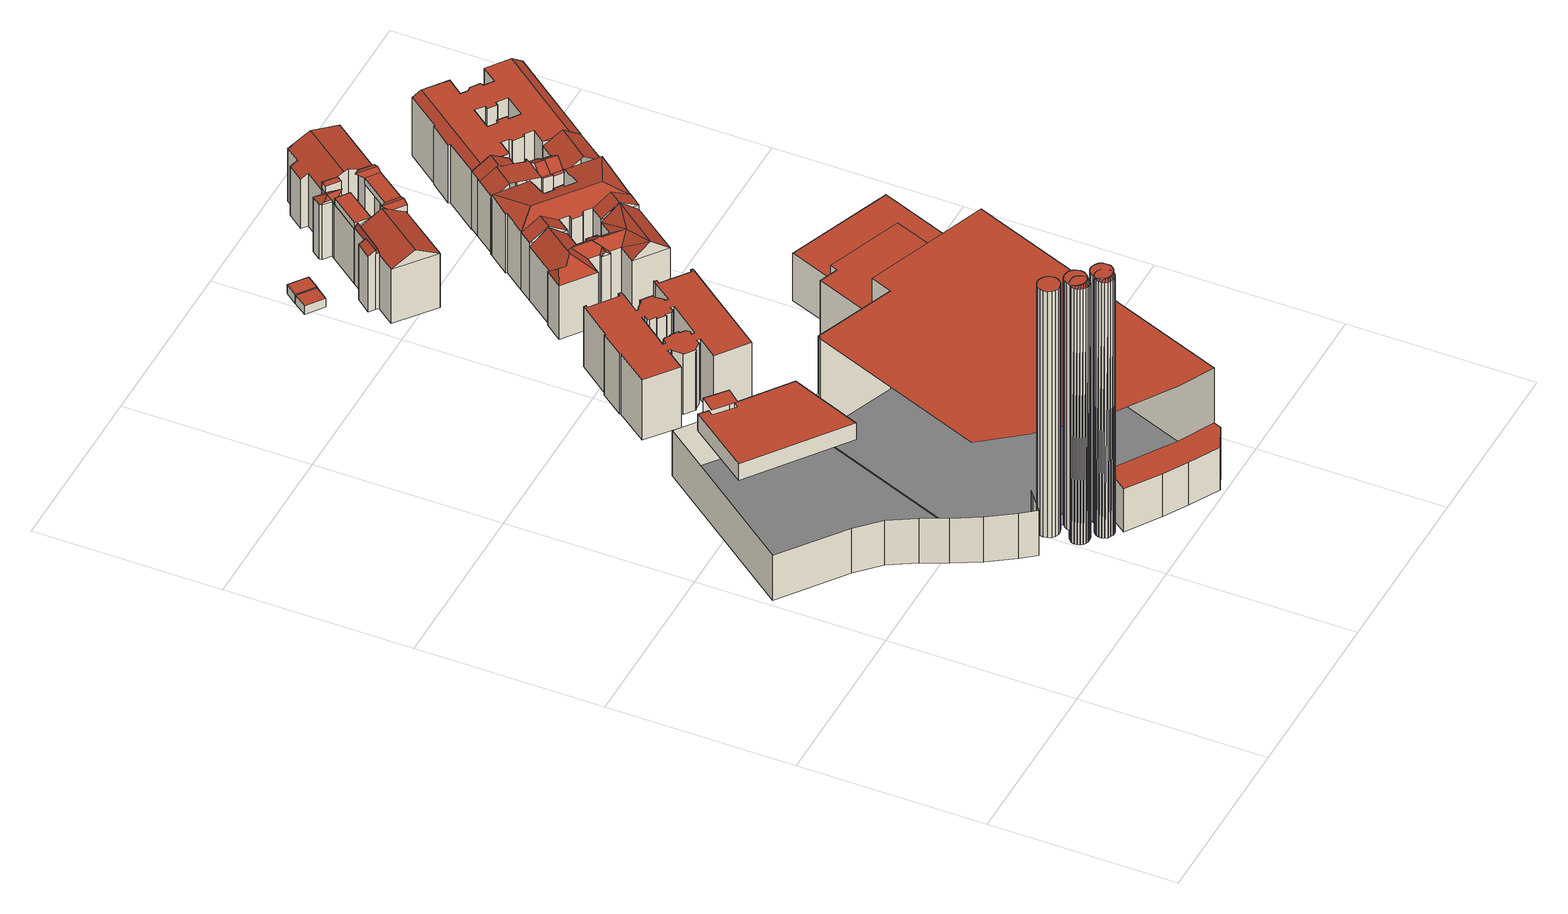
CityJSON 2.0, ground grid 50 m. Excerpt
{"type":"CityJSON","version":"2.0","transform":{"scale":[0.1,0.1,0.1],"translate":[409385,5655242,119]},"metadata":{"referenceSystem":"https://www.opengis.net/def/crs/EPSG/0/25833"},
"CityObjects":{
"building1":{"type":"Building","attributes":{"Stand_DGM":"2016","Stand_Basis-DLM":"2021","Gemeindeschluessel":"14612000","ObjektHoehe":80,"Stand_Laserscan":"2016","BodenHoehe":121.32,"Stand_3D-Stadtmodell":"2023","Geometrietyp2DReferenz":1000,"AbsoluteHoehe":201.32,"measuredHeight":80,"function":"51002_1290","roofType":"9999"},"geometry":[{"type":"MultiSurface","lod":"2","boundaries":[[[0,1,2]],[[0,2,3]],[[0,3,4]],[[0,4,5]],[[0,5,6]],[[0,6,7]],[[0,7,8]],[[0,8,9]],[[0,9,10]],[[0,10,11]],[[0,11,12]],[[0,12,13]],[[0,13,14]],[[0,14,15]],[[0,15,16]],[[0,16,17]],[[0,17,18]],[[0,18,19]],[[2,1,20]],[[2,20,21]],[[1,0,22]],[[1,22,20]],[[0,19,23]],[[0,23,22]],[[19,18,24]],[[19,24,23]],[[18,17,25]],[[18,25,24]],[[17,16,26]],[[17,26,25]],[[16,15,27]],[[16,27,26]],[[15,14,28]],[[15,28,27]],[[14,13,29]],[[14,29,28]],[[13,12,30]],[[13,30,29]],[[12,11,31]],[[12,31,30]],[[11,10,32]],[[11,32,31]],[[10,9,33]],[[10,33,32]],[[9,8,34]],[[9,34,33]],[[8,7,35]],[[8,35,34]],[[7,6,36]],[[7,36,35]],[[6,5,37]],[[6,37,36]],[[5,4,38]],[[5,38,37]],[[4,3,39]],[[4,39,38]],[[3,2,21]],[[3,21,39]],[[39,21,20]],[[39,20,22]],[[39,22,23]],[[39,23,24]],[[39,24,25]],[[39,25,26]],[[39,26,27]],[[39,27,28]],[[39,28,29]],[[39,29,30]],[[39,30,31]],[[39,31,32]],[[39,32,33]],[[39,33,34]],[[39,34,35]],[[39,35,36]],[[39,36,37]],[[39,37,38]]],"semantics":{"surfaces":[{"type":"RoofSurface"},{"type":"WallSurface"},{"type":"GroundSurface"}],"values":[0,0,0,0,0,0,0,0,0,0,0,0,0,0,0,0,0,0,1,1,1,1,1,1,1,1,1,1,1,1,1,1,1,1,1,1,1,1,1,1,1,1,1,1,1,1,1,1,1,1,1,1,1,1,1,1,1,1,2,2,2,2,2,2,2,2,2,2,2,2,2,2,2,2,2,2]}}]},
"building2":{"type":"Building","attributes":{"Stand_DGM":"2016","Stand_Basis-DLM":"2021","Gemeindeschluessel":"14612000","ObjektHoehe":80,"Stand_Laserscan":"2016","BodenHoehe":121.34,"Stand_3D-Stadtmodell":"2023","Geometrietyp2DReferenz":1000,"AbsoluteHoehe":201.34,"measuredHeight":80,"function":"51002_1290","roofType":"9999"},"geometry":[{"type":"MultiSurface","lod":"2","boundaries":[[[40,41,42]],[[40,42,43]],[[40,43,44]],[[40,44,45]],[[40,45,46]],[[40,46,47]],[[40,47,48]],[[40,48,49]],[[40,49,50]],[[40,50,51]],[[40,51,52]],[[40,52,53]],[[40,53,54]],[[40,54,55]],[[40,55,56]],[[40,57,58]],[[40,56,59]],[[40,59,57]],[[42,41,60]],[[42,60,61]],[[41,40,62]],[[41,62,60]],[[40,58,63]],[[40,63,62]],[[58,57,64]],[[58,64,63]],[[57,59,65]],[[57,65,64]],[[59,56,66]],[[59,66,65]],[[56,55,67]],[[56,67,66]],[[55,54,68]],[[55,68,67]],[[54,53,69]],[[54,69,68]],[[53,52,70]],[[53,70,69]],[[52,51,71]],[[52,71,70]],[[51,50,72]],[[51,72,71]],[[50,49,73]],[[50,73,72]],[[49,48,74]],[[49,74,73]],[[48,47,75]],[[48,75,74]],[[47,46,76]],[[47,76,75]],[[46,45,77]],[[46,77,76]],[[45,44,78]],[[45,78,77]],[[44,43,79]],[[44,79,78]],[[43,42,61]],[[43,61,79]],[[79,61,60]],[[79,60,62]],[[79,62,63]],[[79,63,64]],[[79,64,65]],[[79,65,66]],[[79,66,67]],[[79,67,68]],[[79,68,69]],[[79,69,70]],[[79,70,71]],[[79,71,72]],[[79,72,73]],[[79,73,74]],[[79,74,75]],[[79,75,76]],[[79,76,77]],[[79,77,78]]],"semantics":{"surfaces":[{"type":"RoofSurface"},{"type":"WallSurface"},{"type":"GroundSurface"}],"values":[0,0,0,0,0,0,0,0,0,0,0,0,0,0,0,0,0,0,1,1,1,1,1,1,1,1,1,1,1,1,1,1,1,1,1,1,1,1,1,1,1,1,1,1,1,1,1,1,1,1,1,1,1,1,1,1,1,1,2,2,2,2,2,2,2,2,2,2,2,2,2,2,2,2,2,2]}}]},
"building3":{"type":"Building","attributes":{"Gemeindeschluessel":14612000,"QualitaetDacherkennung":100,"Geometrietyp2DReferenz":"3000","function":"31001_2000","roofType":"9999"},"children":["building3-1","building3-2","building3-3","building3-4","building3-5","building3-6","building3-7","building3-8","building3-9","building3-10","building3-11"]},
"building3-1":{"type":"BuildingPart","attributes":{"Dachtyp_tdc":"tdcPolyFlatRoof","Dachneigung":0,"QualitaetDacherkennung":100,"Geometrietyp2DReferenz":"3000","measuredHeight":19.01,"roofType":"1000"},"parents":["building3"],"geometry":[{"type":"MultiSurface","lod":"2","boundaries":[[[80,81,82,83]],[[81,84,85,82]],[[84,86,87,88,89,85]],[[86,84,81,80,90,91]],[[92,93,83,82,85,89]]],"semantics":{"surfaces":[{"type":"WallSurface"},{"type":"RoofSurface"},{"type":"GroundSurface"}],"values":[0,0,0,1,2]}}]},
"building3-2":{"type":"BuildingPart","attributes":{"Dachtyp_tdc":"tdcPolyFlatRoof","Dachneigung":0,"QualitaetDacherkennung":100,"Geometrietyp2DReferenz":"3000","measuredHeight":13.39,"roofType":"1000"},"parents":["building3"],"geometry":[{"type":"MultiSurface","lod":"2","boundaries":[[[94,95,96,97]],[[95,98,99,96]],[[98,100,101,99]],[[100,102,103,101]],[[102,104,105,103]],[[104,106,107,108,109,105]],[[110,111,112,113]],[[111,94,97,112]],[[111,110,114,115,106,104,102,100,98,95,94]],[[97,96,99,101,103,105,109,116,117,113,112]]],"semantics":{"surfaces":[{"type":"WallSurface"},{"type":"RoofSurface"},{"type":"GroundSurface"}],"values":[0,0,0,0,0,0,0,0,1,2]}}]},
"building3-3":{"type":"BuildingPart","attributes":{"Dachtyp_tdc":"tdcPolyFlatRoof","Dachneigung":0,"QualitaetDacherkennung":100,"Geometrietyp2DReferenz":"3000","measuredHeight":76.98,"roofType":"1000"},"parents":["building3"],"geometry":[{"type":"Solid","lod":"2","boundaries":[[[[118,119,120,121,122,123,124,125,126,127,128,129,130,131,132,133,134,135]],[[136,137,119,118]],[[137,138,120,119]],[[138,139,121,120]],[[139,140,122,121]],[[140,141,123,122]],[[141,142,124,123]],[[142,143,125,124]],[[143,144,126,125]],[[144,145,127,126]],[[145,146,128,127]],[[146,147,129,128]],[[147,148,130,129]],[[148,149,131,130]],[[149,150,132,131]],[[150,151,133,132]],[[151,152,134,133]],[[152,153,135,134]],[[153,136,118,135]],[[153,152,151,150,149,148,147,146,145,144,143,142,141,140,139,138,137,136]]]],"semantics":{"surfaces":[{"type":"GroundSurface"},{"type":"WallSurface"},{"type":"RoofSurface"}],"values":[[0,1,1,1,1,1,1,1,1,1,1,1,1,1,1,1,1,1,1,2]]}}]},
"building3-4":{"type":"BuildingPart","attributes":{"Dachtyp_tdc":"tdcPolyFlatRoof","Dachneigung":0,"QualitaetDacherkennung":100,"Geometrietyp2DReferenz":"3000","measuredHeight":3.12,"roofType":"1000"},"parents":["building3"],"geometry":[{"type":"MultiSurface","lod":"2","boundaries":[[[107,154,155,108]],[[154,107,156,157]],[[158,159,108,155]]],"semantics":{"surfaces":[{"type":"WallSurface"},{"type":"RoofSurface"},{"type":"GroundSurface"}],"values":[0,1,2]}}]},
"building3-5":{"type":"BuildingPart","attributes":{"Dachtyp_tdc":"tdcPolyFlatRoof","Dachneigung":0,"QualitaetDacherkennung":100,"Geometrietyp2DReferenz":"3000","measuredHeight":30.75,"roofType":"1000"},"parents":["building3"],"geometry":[{"type":"MultiSurface","lod":"2","boundaries":[[[160,161,110,113,162,163,164,165]],[[166,167,168,169,170]],[[167,171,172,168]],[[171,173,174,172]],[[173,175,80,83,174]],[[175,173,171,167,166,176,177,178,179,161,160]],[[163,162,180,181,182,183,169,168,172,174,83,93]]],"semantics":{"surfaces":[{"type":"WallSurface"},{"type":"RoofSurface"},{"type":"GroundSurface"}],"values":[0,0,0,0,0,1,2]}}]},
"building3-6":{"type":"BuildingPart","attributes":{"Dachtyp_tdc":"tdcPolyFlatRoof","Dachneigung":0,"QualitaetDacherkennung":100,"Geometrietyp2DReferenz":"3000","measuredHeight":13.97,"roofType":"1000"},"parents":["building3"],"geometry":[{"type":"MultiSurface","lod":"2","boundaries":[[[184,185,186,187,155,154]],[[185,188,189,186]],[[188,190,191,189]],[[190,192,193,191]],[[192,194,195,193]],[[194,196,197,195]],[[196,198,199,197]],[[198,200,201,199]],[[200,202,203,201]],[[202,204,205,203]],[[204,206,207,205]],[[206,208,209,207]],[[208,210,211,212,213,209]],[[212,214,215,213]],[[214,216,217,218,215]],[[217,219,220,221,218]],[[220,170,169,222,221]],[[223,224,187,186,189,191,193,195,197,199,201,203,205,207,209,213,215,218,221,222]]],"semantics":{"surfaces":[{"type":"WallSurface"},{"type":"GroundSurface"}],"values":[0,0,0,0,0,0,0,0,0,0,0,0,0,0,0,0,0,1]}}]},
"building3-7":{"type":"BuildingPart","attributes":{"Dachtyp_tdc":"tdcPolyFlatRoof","Dachneigung":0,"QualitaetDacherkennung":100,"Geometrietyp2DReferenz":"3000","measuredHeight":14.85,"roofType":"1000"},"parents":["building3"],"geometry":[{"type":"MultiSurface","lod":"2","boundaries":[[[87,225,226,88]],[[225,227,228,226]],[[227,229,230,228]],[[229,231,232,230]],[[231,233,234,232]],[[233,235,236,234]],[[235,165,164,236]],[[237,238,165,235,233,231,229,227,225,87]],[[88,226,228,230,232,234,236,164,239,240]]],"semantics":{"surfaces":[{"type":"WallSurface"},{"type":"RoofSurface"},{"type":"GroundSurface"}],"values":[0,0,0,0,0,0,0,1,2]}}]},
"building3-8":{"type":"BuildingPart","attributes":{"Dachtyp_tdc":"tdcPolyFlatRoof","Dachneigung":0,"QualitaetDacherkennung":100,"Geometrietyp2DReferenz":"3000","measuredHeight":6.72,"roofType":"1000"},"parents":["building3"],"geometry":[{"type":"MultiSurface","lod":"2","boundaries":[[[241,242,243,211,244]],[[242,241,245,246]]],"semantics":{"surfaces":[{"type":"WallSurface"},{"type":"RoofSurface"}],"values":[0,1]}}]},
"building3-9":{"type":"BuildingPart","attributes":{"Dachtyp_tdc":"tdcPolyFlatRoof","Dachneigung":0,"QualitaetDacherkennung":100,"Geometrietyp2DReferenz":"3000","measuredHeight":5.12,"roofType":"1000"},"parents":["building3"],"geometry":[{"type":"MultiSurface","lod":"2","boundaries":[[[247,248,249,250]],[[248,251,252,249]],[[251,253,254,252]],[[255,256,257,216,258]],[[256,247,250,219,257]],[[256,255,259,260,253,251,248,247]]],"semantics":{"surfaces":[{"type":"WallSurface"},{"type":"RoofSurface"}],"values":[0,0,0,0,0,1]}}]},
"building3-10":{"type":"BuildingPart","attributes":{"Dachtyp_tdc":"tdcPolyFlatRoof","Dachneigung":0,"QualitaetDacherkennung":100,"Geometrietyp2DReferenz":"3000","measuredHeight":76.98,"roofType":"1000"},"parents":["building3"],"geometry":[{"type":"Solid","lod":"2","boundaries":[[[[261,262,263,264]],[[262,265,266,263]],[[265,267,268,266]],[[267,269,270,268]],[[269,271,272,270]],[[271,273,274,272]],[[273,275,276,274]],[[275,277,278,276]],[[277,279,280,278]],[[279,281,282,280]],[[281,283,284,282]],[[283,285,286,284]],[[285,287,288,286]],[[287,289,290,288]],[[289,291,292,290]],[[291,293,294,292]],[[293,295,296,294]],[[295,261,264,296]],[[295,293,291,289,287,285,283,281,279,277,275,273,271,269,267,265,262,261]],[[264,263,266,268,270,272,274,276,278,280,282,284,286,288,290,292,294,296]]]],"semantics":{"surfaces":[{"type":"WallSurface"},{"type":"RoofSurface"},{"type":"GroundSurface"}],"values":[[0,0,0,0,0,0,0,0,0,0,0,0,0,0,0,0,0,0,1,2]]}}]},
"building3-11":{"type":"BuildingPart","attributes":{"Dachtyp_tdc":"tdcPolyFlatRoof","Dachneigung":0,"QualitaetDacherkennung":100,"Geometrietyp2DReferenz":"3000","measuredHeight":76.98,"roofType":"1000"},"parents":["building3"],"geometry":[{"type":"Solid","lod":"2","boundaries":[[[[297,298,299,300]],[[298,301,302,299]],[[301,303,304,302]],[[303,305,306,304]],[[305,307,308,306]],[[307,309,310,308]],[[309,311,312,310]],[[311,313,314,312]],[[313,315,316,314]],[[315,317,318,316]],[[317,319,320,318]],[[319,321,322,320]],[[321,323,324,322]],[[323,325,326,324]],[[325,327,328,326]],[[327,329,330,328]],[[329,331,332,330]],[[331,297,300,332]],[[331,329,327,325,323,321,319,317,315,313,311,309,307,305,303,301,298,297]],[[300,299,302,304,306,308,310,312,314,316,318,320,322,324,326,328,330,332]]]],"semantics":{"surfaces":[{"type":"WallSurface"},{"type":"RoofSurface"},{"type":"GroundSurface"}],"values":[[0,0,0,0,0,0,0,0,0,0,0,0,0,0,0,0,0,0,1,2]]}}]},
"building4":{"type":"Building","attributes":{"Dachtyp_tdc":"tdcPolyFlatRoof","Gemeindeschluessel":14612000,"Dachneigung":0,"QualitaetDacherkennung":7,"Geometrietyp2DReferenz":"3000","measuredHeight":18.81,"function":"31001_9998","roofType":"1000"},"geometry":[{"type":"Solid","lod":"2","boundaries":[[[[333,334,335,336]],[[334,337,338,335]],[[337,339,340,338]],[[339,341,342,340]],[[341,343,344,342]],[[343,345,346,344]],[[345,347,348,346]],[[347,349,350,348]],[[349,351,352,350]],[[351,353,354,352]],[[353,355,356,354]],[[355,357,358,356]],[[357,359,360,358]],[[359,361,362,360]],[[361,363,364,362]],[[363,365,366,364]],[[365,367,368,366]],[[367,369,370,368]],[[369,371,372,370]],[[371,373,374,372]],[[373,375,376,374]],[[375,377,378,376]],[[377,379,380,378]],[[379,381,382,380]],[[381,383,384,382]],[[383,385,386,384]],[[385,387,388,386]],[[389,390,391,392]],[[390,393,394,391]],[[393,395,396,394]],[[395,397,398,396]],[[397,399,400,398]],[[399,401,402,400]],[[401,403,404,402]],[[403,405,406,404]],[[405,407,408,406]],[[407,409,410,408]],[[409,411,412,410]],[[411,413,414,412]],[[413,415,416,414]],[[415,417,418,416]],[[417,419,420,418]],[[419,421,422,420]],[[421,423,424,422]],[[423,425,426,424]],[[425,427,428,426]],[[427,429,430,428]],[[429,431,432,430]],[[431,433,434,432]],[[433,435,436,434]],[[435,389,392,436]],[[387,437,438,388]],[[437,439,440,438]],[[439,441,442,440]],[[441,443,444,442]],[[443,445,446,444]],[[445,447,448,446]],[[447,449,450,448]],[[449,451,452,450]],[[451,453,454,452]],[[453,455,456,454]],[[455,457,458,456]],[[457,459,460,458]],[[459,461,462,460]],[[461,463,464,462]],[[463,465,466,464]],[[465,467,468,466]],[[467,469,470,468]],[[467,465,463,461,459,457,455,453,451,449,447,445,443,441,439,437,387,385,383,381,379,377,375,373,371,369,367,365,363,361,359,357,355,353,351,349,347,345,343,341,339,337,334,333,469],[389,435,433,431,429,427,425,423,421,419,417,415,413,411,409,407,405,403,401,399,397,395,393,390]],[[470,336,335,338,340,342,344,346,348,350,352,354,356,358,360,362,364,366,368,370,372,374,376,378,380,382,384,386,388,438,440,442,444,446,448,450,452,454,456,458,460,462,464,466,468],[392,391,394,396,398,400,402,404,406,408,410,412,414,416,418,420,422,424,426,428,430,432,434,436]],[[469,333,336,470]]]],"semantics":{"surfaces":[{"type":"WallSurface"},{"type":"RoofSurface"},{"type":"GroundSurface"}],"values":[[0,0,0,0,0,0,0,0,0,0,0,0,0,0,0,0,0,0,0,0,0,0,0,0,0,0,0,0,0,0,0,0,0,0,0,0,0,0,0,0,0,0,0,0,0,0,0,0,0,0,0,0,0,0,0,0,0,0,0,0,0,0,0,0,0,0,0,0,1,2,0]]}}]},
"building5":{"type":"Building","attributes":{"Dachtyp_tdc":"tdcPolyFlatRoof","Gemeindeschluessel":14612000,"Dachneigung":0,"QualitaetDacherkennung":78,"Geometrietyp2DReferenz":"3000","measuredHeight":2.63,"function":"31001_9998","roofType":"1000"},"geometry":[{"type":"Solid","lod":"2","boundaries":[[[[471,472,473,474]],[[472,475,476,473]],[[475,477,478,476]],[[477,471,474,478]],[[477,475,472,471]],[[474,473,476,478]]]],"semantics":{"surfaces":[{"type":"WallSurface"},{"type":"RoofSurface"},{"type":"GroundSurface"}],"values":[[0,0,0,0,1,2]]}}]},
"building6":{"type":"Building","attributes":{"Dachtyp_tdc":"tdcPolyFlatRoof","Gemeindeschluessel":14612000,"Dachneigung":0,"QualitaetDacherkennung":73,"Geometrietyp2DReferenz":"3000","measuredHeight":2.77,"function":"31001_9998","roofType":"1000"},"geometry":[{"type":"Solid","lod":"2","boundaries":[[[[479,480,474,481]],[[480,482,478,474]],[[482,483,484,478]],[[483,479,481,484]],[[483,482,480,479]],[[481,474,478,484]]]],"semantics":{"surfaces":[{"type":"WallSurface"},{"type":"RoofSurface"},{"type":"GroundSurface"}],"values":[[0,0,0,0,1,2]]}}]},
"building7":{"type":"Building","attributes":{"Gemeindeschluessel":14612000,"Geometrietyp2DReferenz":"3000","function":"31001_9998","roofType":"9999"},"children":["building7-1","building7-2","building7-3"]},
"building7-1":{"type":"BuildingPart","attributes":{"Dachtyp_tdc":"tdcFreeFormRoof","Dachneigung":71.31,"QualitaetDacherkennung":31,"Geometrietyp2DReferenz":"3000","measuredHeight":19.04,"roofType":"5000"},"parents":["building7"],"geometry":[{"type":"MultiSurface","lod":"2","boundaries":[[[485,486,487,488,489]],[[490,491,492,493]],[[491,494,495,496,492]],[[497,486,485]],[[498,497,485,494]],[[498,494,491]],[[497,498,491,490,486]],[[496,488,487,493,492]]],"semantics":{"surfaces":[{"type":"WallSurface"},{"type":"RoofSurface"},{"type":"GroundSurface"}],"values":[0,0,0,1,1,1,1,2]}}]},
"building7-2":{"type":"BuildingPart","attributes":{"Dachtyp_tdc":"tdcFreeFormRoof","Dachneigung":28.86,"QualitaetDacherkennung":38,"Geometrietyp2DReferenz":"3000","measuredHeight":20.48,"roofType":"5000"},"parents":["building7"],"geometry":[{"type":"MultiSurface","lod":"2","boundaries":[[[499,500,501,502]],[[500,503,504,501]],[[503,489,488,504]],[[495,499,502,496]],[[500,499,505,506]],[[505,495,489,503,506]],[[495,505,499]],[[500,506,503]],[[502,501,504,488,496]]],"semantics":{"surfaces":[{"type":"WallSurface"},{"type":"RoofSurface"},{"type":"GroundSurface"}],"values":[0,0,0,0,1,1,0,0,2]}}]},
"building7-3":{"type":"BuildingPart","attributes":{"Dachtyp_tdc":"tdcPolyFlatRoof","Dachneigung":30.5,"QualitaetDacherkennung":42,"Geometrietyp2DReferenz":"3000","measuredHeight":18.42,"roofType":"2100"},"parents":["building7"],"geometry":[{"type":"MultiSurface","lod":"2","boundaries":[[[507,508,490,493,509]],[[510,511,512,487,486]],[[511,507,509,512]],[[511,510,508,507]],[[509,493,487,512]]],"semantics":{"surfaces":[{"type":"WallSurface"},{"type":"RoofSurface"},{"type":"GroundSurface"}],"values":[0,0,0,1,2]}}]},
"building8":{"type":"Building","attributes":{"Dachtyp_tdc":"tdcFreeFormRoof","Gemeindeschluessel":14612000,"Dachneigung":38.56,"QualitaetDacherkennung":14,"Geometrietyp2DReferenz":"3000","measuredHeight":20.88,"function":"31001_9998","roofType":"5000"},"geometry":[{"type":"Solid","lod":"2","boundaries":[[[[513,514,515,516]],[[514,517,518,515]],[[517,519,520,518]],[[519,521,522,520]],[[521,523,524,522]],[[523,525,526,524]],[[525,527,528,526]],[[527,529,530,528]],[[529,531,532,530]],[[531,533,534,532]],[[533,535,536,534]],[[535,537,538,536]],[[537,539,540,538]],[[539,541,542,540]],[[541,543,544,542]],[[543,545,546,544]],[[545,547,548,546]],[[547,549,550,548]],[[549,551,552,550]],[[551,553,554,552]],[[553,555,556,554]],[[555,557,558,556]],[[557,559,560,558]],[[561,555,553]],[[559,513,516,560]],[[562,563,564,565,566,559,557]],[[561,562,557,555]],[[563,562,561,553,551]],[[567,564,563,551,549]],[[568,569,567,549,547]],[[570,568,547,545]],[[570,545,543]],[[569,568,570,543,541]],[[571,572,573,574,569,541,539]],[[531,529,571]],[[571,575,531]],[[571,576,575]],[[539,576,571]],[[576,539,537]],[[576,537,535]],[[575,576,535,533]],[[575,533,531]],[[572,571,529,527]],[[577,578,573,572,527,525]],[[577,525,523]],[[579,578,577,523,521]],[[579,521,519]],[[574,573,578,579,519,517]],[[565,564,567,569,574,517,514]],[[566,565,514,513]],[[566,513,559]],[[516,515,518,520,522,524,526,528,530,532,534,536,538,540,542,544,546,548,550,552,554,556,558,560]]]],"semantics":{"surfaces":[{"type":"WallSurface"},{"type":"RoofSurface"},{"type":"GroundSurface"}],"values":[[0,0,0,0,0,0,0,0,0,0,0,0,0,0,0,0,0,0,0,0,0,0,0,1,0,1,1,1,1,1,1,0,1,1,1,1,1,1,1,0,1,0,1,1,1,1,1,1,1,1,0,2]]}}]},
"building9":{"type":"Building","attributes":{"name":"Hoffnung Dresden","Gemeindeschluessel":14612000,"QualitaetDacherkennung":100,"Geometrietyp2DReferenz":"3000","function":"31001_3041","roofType":"9999"},"children":["building9-1","building9-2","building9-3","building9-4","building9-5","building9-6","building9-7"]},
"building9-1":{"type":"BuildingPart","attributes":{"Dachtyp_tdc":"tdcGableRoof","Dachneigung":23.93,"QualitaetDacherkennung":100,"Geometrietyp2DReferenz":"3000","measuredHeight":20.05,"roofType":"3100"},"parents":["building9"],"geometry":[{"type":"MultiSurface","lod":"2","boundaries":[[[580,581,582,583]],[[581,584,585,582]],[[584,586,587,585]],[[586,588,589,587]],[[588,590,591,589]],[[590,592,593,591]],[[592,594,595,593]],[[594,596,597,595]],[[596,598,599,597]],[[598,600,601,599]],[[600,602,603,601]],[[602,604,605,603]],[[604,606,607,608,609,605]],[[608,610,611,609]],[[610,612,613,611]],[[614,615,616,583,582,585,587,589,591,593,595,597,599,601,603,605,609,611,613]]],"semantics":{"surfaces":[{"type":"WallSurface"},{"type":"GroundSurface"}],"values":[0,0,0,0,0,0,0,0,0,0,0,0,0,0,0,1]}}]},
"building9-2":{"type":"BuildingPart","attributes":{"Dachtyp_tdc":"tdcPolyFlatRoof","Dachneigung":0,"QualitaetDacherkennung":100,"Geometrietyp2DReferenz":"3000","measuredHeight":1.9,"roofType":"1000"},"parents":["building9"],"geometry":[{"type":"MultiSurface","lod":"2","boundaries":[[[617,618,619,620]],[[621,622,623,594]],[[622,621,618,617]],[[620,619,594,623]]],"semantics":{"surfaces":[{"type":"WallSurface"},{"type":"RoofSurface"},{"type":"GroundSurface"}],"values":[0,0,1,2]}}]},
"building9-3":{"type":"BuildingPart","attributes":{"Dachtyp_tdc":"tdcGableRoof","Dachneigung":23.95,"QualitaetDacherkennung":100,"Geometrietyp2DReferenz":"3000","measuredHeight":19.62,"roofType":"3100"},"parents":["building9"],"geometry":[{"type":"MultiSurface","lod":"2","boundaries":[[[624,625,626,627]],[[625,621,594,595,626]],[[618,624,627,628,619]],[[621,625,629]],[[624,618,630]],[[625,624,630,629]],[[618,621,629,630]],[[627,626,595,628]]],"semantics":{"surfaces":[{"type":"WallSurface"},{"type":"RoofSurface"},{"type":"GroundSurface"}],"values":[0,0,0,0,0,1,1,2]}}]},
"building9-4":{"type":"BuildingPart","attributes":{"Dachtyp_tdc":"tdcPolyFlatRoof","Dachneigung":0,"QualitaetDacherkennung":100,"Geometrietyp2DReferenz":"3000","measuredHeight":18.74,"roofType":"1000"},"parents":["building9"],"geometry":[{"type":"Solid","lod":"2","boundaries":[[[[631,632,633,634]],[[632,635,636,633]],[[635,637,638,636]],[[637,631,634,638]],[[637,635,632,631]],[[634,633,636,638]]]],"semantics":{"surfaces":[{"type":"WallSurface"},{"type":"RoofSurface"},{"type":"GroundSurface"}],"values":[[0,0,0,0,1,2]]}}]},
"building9-5":{"type":"BuildingPart","attributes":{"Dachtyp_tdc":"tdcHipAndGableRoof","Dachneigung":28.28,"QualitaetDacherkennung":100,"Geometrietyp2DReferenz":"3000","measuredHeight":18.41,"roofType":"5000"},"parents":["building9"],"geometry":[{"type":"MultiSurface","lod":"2","boundaries":[[[639,640,641,613,612]],[[640,642,643,641]],[[642,644,645,643]],[[644,646,647,645]],[[646,648,580,583,647]],[[649,646,644,650,651,652]],[[653,652,654]],[[655,656,657,658,654,652]],[[657,639,658]],[[651,655,652]],[[648,649,652,653,659]],[[640,656,655,651,650,642]],[[639,657,656,640]],[[642,650,644]],[[646,649,648]],[[653,654,658]],[[613,641,643,645,647,583,616,615,614]]],"semantics":{"surfaces":[{"type":"WallSurface"},{"type":"RoofSurface"},{"type":"GroundSurface"}],"values":[0,0,0,0,0,1,1,1,1,1,1,0,0,0,0,0,2]}}]},
"building9-6":{"type":"BuildingPart","attributes":{"Dachtyp_tdc":"tdcPolyFlatRoof","Dachneigung":0,"QualitaetDacherkennung":100,"Geometrietyp2DReferenz":"3000","measuredHeight":1.9,"roofType":"1000"},"parents":["building9"],"geometry":[{"type":"Solid","lod":"2","boundaries":[[[[660,661,662,663]],[[661,664,658,662]],[[664,665,666,658]],[[665,660,663,666]],[[665,664,661,660]],[[663,662,658,666]]]],"semantics":{"surfaces":[{"type":"WallSurface"},{"type":"RoofSurface"},{"type":"GroundSurface"}],"values":[[0,0,0,0,1,2]]}}]},
"building9-7":{"type":"BuildingPart","attributes":{"Dachtyp_tdc":"tdcGableRoof","Dachneigung":24.6,"QualitaetDacherkennung":100,"Geometrietyp2DReferenz":"3000","measuredHeight":2.68,"roofType":"3100"},"parents":["building9"],"geometry":[{"type":"MultiSurface","lod":"2","boundaries":[[[622,667,668,623]],[[667,669,670,668]],[[669,606,617,620,670]],[[667,622,671]],[[622,617,672,671]],[[669,667,671,672,607]],[[620,623,668,670]]],"semantics":{"surfaces":[{"type":"WallSurface"},{"type":"RoofSurface"},{"type":"GroundSurface"}],"values":[0,0,0,0,1,1,2]}}]},
"building10":{"type":"Building","attributes":{"Gemeindeschluessel":14612000,"Geometrietyp2DReferenz":"3000","function":"31001_9998","roofType":"9999"},"children":["building10-1","building10-2","building10-3","building10-4","building10-5","building10-6","building10-7","building10-8"]},
"building10-1":{"type":"BuildingPart","attributes":{"Dachtyp_tdc":"tdcGableRoof","Dachneigung":28.3,"QualitaetDacherkennung":53,"Geometrietyp2DReferenz":"3000","measuredHeight":21.03,"roofType":"3100"},"parents":["building10"],"geometry":[{"type":"MultiSurface","lod":"2","boundaries":[[[673,674,675,676]],[[674,677,678,675]],[[677,679,680,678]],[[673,681,682,683,684,685,686,674]],[[677,686,685,687,679]],[[674,686,677]],[[676,675,678,680,688,689]]],"semantics":{"surfaces":[{"type":"WallSurface"},{"type":"RoofSurface"},{"type":"GroundSurface"}],"values":[0,0,0,1,1,0,2]}}]},
"building10-2":{"type":"BuildingPart","attributes":{"Dachtyp_tdc":"tdcGableRoof","Dachneigung":33.18,"QualitaetDacherkennung":62,"Geometrietyp2DReferenz":"3000","measuredHeight":21.01,"roofType":"3100"},"parents":["building10"],"geometry":[{"type":"MultiSurface","lod":"2","boundaries":[[[690,691,534,692,693]],[[691,694,532,534]],[[694,695,696,532]],[[694,691,697]],[[691,690,698,697]],[[695,694,697,698,699]],[[692,534,532,696]]],"semantics":{"surfaces":[{"type":"WallSurface"},{"type":"RoofSurface"},{"type":"GroundSurface"}],"values":[0,0,0,0,1,1,2]}}]},
"building10-3":{"type":"BuildingPart","attributes":{"Dachtyp_tdc":"tdcGableRoof","Dachneigung":10.42,"QualitaetDacherkennung":30,"Geometrietyp2DReferenz":"3000","measuredHeight":20.62,"roofType":"3100"},"parents":["building10"],"geometry":[{"type":"MultiSurface","lod":"2","boundaries":[[[700,701,702,703]],[[704,705,706,707,708,709,710,711,712,713,714,715,716,717]],[[717,718,719,701,700,720,721,722,704]],[[702,723,724,725,726,727,728,729,730,731,732,733,734,735,736,737,703]],[[701,719,723,702]],[[714,713,728,727,738]],[[713,712,729,728]],[[712,711,730,729]],[[711,710,739,731,730]],[[706,705,740,734,733,741]],[[720,700,703,737]]],"semantics":{"surfaces":[{"type":"WallSurface"},{"type":"RoofSurface"},{"type":"GroundSurface"}],"values":[0,1,1,2,0,0,0,0,0,0,0]}}]},
"building10-4":{"type":"BuildingPart","attributes":{"Dachtyp_tdc":"tdcGableRoof","Dachneigung":30.24,"QualitaetDacherkennung":60,"Geometrietyp2DReferenz":"3000","measuredHeight":21.07,"roofType":"3100"},"parents":["building10"],"geometry":[{"type":"MultiSurface","lod":"2","boundaries":[[[742,743,560,516]],[[743,744,745,560]],[[746,742,516,747]],[[742,746,748,749,750]],[[751,752,750,749,753]],[[743,752,751,744]],[[742,750,752,743]],[[516,560,745,747]]],"semantics":{"surfaces":[{"type":"WallSurface"},{"type":"RoofSurface"},{"type":"GroundSurface"}],"values":[0,0,0,1,1,0,0,2]}}]},
"building10-5":{"type":"BuildingPart","attributes":{"Dachtyp_tdc":"tdcGableRoof","Dachneigung":39.76,"QualitaetDacherkennung":60,"Geometrietyp2DReferenz":"3000","measuredHeight":20.95,"roofType":"3100"},"parents":["building10"],"geometry":[{"type":"MultiSurface","lod":"2","boundaries":[[[754,755,756,757]],[[755,758,673,676,756]],[[759,758,755,754,760,761,762]],[[762,763,764,683,682,759]],[[765,766,757,756,676,689,688,767,768]]],"semantics":{"surfaces":[{"type":"WallSurface"},{"type":"RoofSurface"},{"type":"GroundSurface"}],"values":[0,0,1,1,2]}}]},
"building10-6":{"type":"BuildingPart","attributes":{"Dachtyp_tdc":"tdcHipRoof","Dachneigung":10.07,"QualitaetDacherkennung":21,"Geometrietyp2DReferenz":"3000","measuredHeight":20.84,"roofType":"3200"},"parents":["building10"],"geometry":[{"type":"MultiSurface","lod":"2","boundaries":[[[769,770,771,772]],[[770,773,774,771]],[[773,775,776,774]],[[775,777,778,776]],[[777,779,683,688,778]],[[780,781,782,767,764]],[[781,783,784,782]],[[783,706,741,733,784]],[[785,693,692,680,679]],[[786,787,788,696,695]],[[787,789,790,788]],[[789,791,792,790]],[[791,793,794,792]],[[793,795,796,794]],[[795,797,798,796]],[[797,799,746,747,798]],[[745,744,751]],[[751,800,801,745]],[[800,802,803,801]],[[802,804,720,737,803]],[[740,805,806,734]],[[805,769,772,806]],[[807,804,802,800,751,808]],[[693,785,809]],[[751,753,748,799,797,795,793,791,789,787,786,699,810,693,809,808]],[[785,687,684,779,780,706,783,781,780,779,777,775,773,770,769,805,740,811,722,807,808,809]],[[772,771,774,776,778,688,767,782,784,733,767,688,680,692,696,788,790,792,794,796,798,747,745,801,803,737,736,735,734,806]]],"semantics":{"surfaces":[{"type":"WallSurface"},{"type":"RoofSurface"},{"type":"GroundSurface"}],"values":[0,0,0,0,0,0,0,0,0,0,0,0,0,0,0,0,0,0,0,0,0,0,1,1,1,1,2]}}]},
"building10-7":{"type":"BuildingPart","attributes":{"Dachtyp_tdc":"tdcGableRoof","Dachneigung":32.04,"QualitaetDacherkennung":62,"Geometrietyp2DReferenz":"3000","measuredHeight":21.03,"roofType":"3100"},"parents":["building10"],"geometry":[{"type":"MultiSurface","lod":"2","boundaries":[[[719,812,813,723]],[[812,814,815,813]],[[814,816,817,815]],[[816,818,819,817]],[[818,738,727,819]],[[820,715,738,818,816,814]],[[814,812,719,718,820]],[[813,815,817,819,727,726,725,724,723]]],"semantics":{"surfaces":[{"type":"WallSurface"},{"type":"RoofSurface"},{"type":"GroundSurface"}],"values":[0,0,0,0,0,1,1,2]}}]},
"building10-8":{"type":"BuildingPart","attributes":{"Dachtyp_tdc":"tdcGableRoof","Dachneigung":34.37,"QualitaetDacherkennung":59,"Geometrietyp2DReferenz":"3000","measuredHeight":20.88,"roofType":"3100"},"parents":["building10"],"geometry":[{"type":"MultiSurface","lod":"2","boundaries":[[[739,821,822,731]],[[821,823,824,822]],[[823,825,754,757,824]],[[826,827,761,828,825,823,821,739,709,829]],[[829,707,741,764,763,826]],[[732,731,822,824,757,766,765,768,767,733]]],"semantics":{"surfaces":[{"type":"WallSurface"},{"type":"RoofSurface"},{"type":"GroundSurface"}],"values":[0,0,0,1,1,2]}}]},
"building11":{"type":"Building","attributes":{"Dachtyp_tdc":"tdcFreeFormRoof","Gemeindeschluessel":14612000,"Dachneigung":10.41,"QualitaetDacherkennung":31,"Geometrietyp2DReferenz":"3000","measuredHeight":19.54,"function":"31001_9998","roofType":"5000"},"geometry":[{"type":"Solid","lod":"2","boundaries":[[[[830,831,832,833]],[[831,834,835,832]],[[834,836,837,835]],[[836,838,839,837]],[[838,840,841,839]],[[840,842,843,841]],[[842,844,845,843]],[[844,846,847,845]],[[846,830,833,847]],[[834,831,848,849]],[[848,830,846,844,842,840,838,836,849]],[[831,830,848]],[[836,834,849]],[[833,832,835,837,839,841,843,845,847]]]],"semantics":{"surfaces":[{"type":"WallSurface"},{"type":"RoofSurface"},{"type":"GroundSurface"}],"values":[[0,0,0,0,0,0,0,0,0,1,1,0,0,2]]}}]},
"building12":{"type":"Building","attributes":{"Dachtyp_tdc":"tdcFreeFormRoof","Gemeindeschluessel":14612000,"Dachneigung":1.03,"QualitaetDacherkennung":16,"Geometrietyp2DReferenz":"3000","measuredHeight":20.02,"function":"31001_9998","roofType":"5000"},"geometry":[{"type":"Solid","lod":"2","boundaries":[[[[850,851,852,853]],[[851,854,855,852]],[[854,856,857,855]],[[856,858,859,857]],[[858,860,861,859]],[[860,862,863,861]],[[862,864,865,863]],[[864,866,867,865]],[[866,868,869,867]],[[868,870,871,869]],[[870,872,873,871]],[[872,874,875,873]],[[874,876,877,875]],[[876,878,879,877]],[[878,880,881,879]],[[880,882,883,881]],[[882,884,885,883]],[[884,886,887,885]],[[888,889,890,891]],[[889,892,893,890]],[[892,894,895,893]],[[894,896,897,895]],[[896,898,899,897]],[[898,900,901,899]],[[900,902,903,901]],[[902,904,905,903]],[[904,906,907,905]],[[906,908,909,907]],[[908,910,911,909]],[[910,888,891,911]],[[886,912,913,887]],[[912,914,915,913]],[[914,916,917,915]],[[916,918,919,917]],[[918,920,921,919]],[[920,922,923,921]],[[922,924,925,923]],[[924,926,927,925]],[[926,850,853,927]],[[868,866,928,929]],[[930,924,922,920,918,916,914,931]],[[850,926,930,931,912,886,884,882,880,878,876,874,872,870,929,928,864,862,860,858,856,854,851],[888,910,908,906,904,902,900,898,896,894,892,889]],[[866,864,928]],[[870,868,929]],[[914,912,931]],[[926,924,930]],[[853,852,855,857,859,861,863,865,867,869,871,873,875,877,879,881,883,885,887,913,915,917,919,921,923,925,927],[891,890,893,895,897,899,901,903,905,907,909,911]]]],"semantics":{"surfaces":[{"type":"WallSurface"},{"type":"RoofSurface"},{"type":"GroundSurface"}],"values":[[0,0,0,0,0,0,0,0,0,0,0,0,0,0,0,0,0,0,0,0,0,0,0,0,0,0,0,0,0,0,0,0,0,0,0,0,0,0,0,1,1,1,0,0,0,0,2]]}}]}
},
"vertices":[
[536,235,823],[534,243,823],[529,249,823],[523,254,823],[515,256,823],[507,256,823],[500,254,823],[494,249,823],[489,243,823],[487,235,823],[487,227,823],[489,220,823],[494,214,823],[500,209,823],[507,207,823],[515,207,823],[523,209,823],[529,214,823],[534,220,823],[536,227,823],[534,243,23],[529,249,23],[536,235,23],[536,227,23],[534,220,23],[529,214,23],[523,209,23],[515,207,23],[507,207,23],[500,209,23],[494,214,23],[489,220,23],[487,227,23],[487,235,23],[489,243,23],[494,249,23],[500,254,23],[507,256,23],[515,256,23],[523,254,23],
[583,193,823],[581,200,823],[576,207,823],[570,211,823],[562,214,823],[554,214,823],[547,211,823],[541,207,823],[536,200,823],[534,193,823],[534,185,823],[536,178,823],[541,171,823],[547,167,823],[554,164,823],[562,164,823],[570,167,823],[581,178,823],[583,185,823],[576,171,823],[581,200,23],[576,207,23],[583,193,23],[583,185,23],[581,178,23],[576,171,23],[570,167,23],[562,164,23],[554,164,23],[547,167,23],[541,171,23],[536,178,23],[534,185,23],[534,193,23],[536,200,23],[541,207,23],[547,211,23],[554,214,23],[562,214,23],[570,211,23],
[836,926,209],[900,1092,209],[900,1092,19],[836,926,19],[951,1073,209],[951,1073,19],[959,1093,209],[959,1093,168],[959,1093,20],[959,1093,19],[1096,829,209],[1166,1015,209],[1166,1015,19],[1096,829,19],
[813,5,154],[732,50,154],[732,50,20],[813,5,20],[668,88,154],[668,88,20],[579,148,154],[579,148,20],[613,194,154],[613,194,20],[623,207,154],[623,207,20],[614,215,154],[614,215,54],[614,215,23],[614,215,20],[887,56,154],[879,35,154],[879,35,20],[887,56,20],[792,104,154],[616,219,154],[616,219,20],[792,104,20],
[501,286,54],[496,277,54],[489,271,54],[479,267,54],[469,267,54],[460,271,54],[453,277,54],[448,286,54],[446,296,54],[448,305,54],[453,314,54],[460,320,54],[469,324,54],[479,324,54],[489,320,54],[496,314,54],[501,305,54],[503,296,54],[501,286,824],[496,277,824],[489,271,824],[479,267,824],[469,267,824],[460,271,824],[453,277,824],[448,286,824],[446,296,824],[448,305,824],[453,314,824],[460,320,824],[469,324,824],[479,324,824],[489,320,824],[496,314,824],[501,305,824],[503,296,824],
[481,344,54],[481,344,23],[616,219,54],[486,349,54],[486,349,23],[616,219,23],
[1174,800,326],[887,56,326],[887,56,19],[1174,800,19],[1174,800,20],[1174,800,168],[588,949,326],[592,948,326],[592,948,19],[588,949,19],[588,949,154],[594,954,326],[594,954,19],[814,869,326],[814,869,19],[836,926,326],[399,462,326],[486,349,326],[616,219,326],[792,104,326],[792,104,19],[616,219,19],[486,349,19],[399,462,19],
[481,344,154],[480,344,154],[480,344,14],[481,344,14],[468,334,154],[468,334,14],[423,297,154],[423,297,14],[393,336,154],[393,336,14],[346,406,154],[346,406,14],[308,477,154],[308,477,14],[278,542,154],[278,542,14],[236,613,154],[236,613,14],[177,671,154],[177,671,14],[8,799,154],[8,799,14],[317,1206,154],[317,1206,14],[319,1205,154],[319,1205,14],[384,1156,154],[417,1130,154],[446,1108,154],[446,1108,14],[538,1038,154],[538,1038,14],[527,1010,154],[525,1005,154],[525,1005,14],[546,981,154],[565,958,154],[565,958,14],[588,949,14],[399,462,14],[486,349,14],
[1005,1214,168],[1005,1214,20],[1006,1213,168],[1006,1213,20],[1077,1186,168],[1077,1186,20],[1271,1111,168],[1271,1111,20],[1282,1107,168],[1282,1107,20],[1291,1104,168],[1291,1104,20],[1166,1015,168],[1096,829,168],[1096,829,20],[1166,1015,20],
[385,1157,221],[437,1114,221],[437,1114,154],[385,1157,154],[354,1120,221],[407,1077,221],
[473,799,205],[221,988,205],[221,988,154],[473,799,154],[343,1152,205],[343,1152,154],[366,1134,205],[366,1134,154],[418,1091,205],[550,993,205],[550,993,154],[418,1091,154],[407,1077,205],[354,1120,205],
[598,193,824],[593,184,824],[593,184,54],[598,193,54],[585,178,824],[585,178,54],[576,175,824],[576,175,54],[566,175,824],[566,175,54],[556,178,824],[556,178,54],[549,184,824],[549,184,54],[544,193,824],[544,193,54],[542,203,824],[542,203,54],[544,212,824],[544,212,54],[549,221,824],[549,221,54],[556,227,824],[556,227,54],[566,231,824],[566,231,54],[576,231,824],[576,231,54],[585,227,824],[585,227,54],[593,221,824],[593,221,54],[598,212,824],[598,212,54],[599,203,824],[599,203,54],
[549,238,824],[544,230,824],[544,230,54],[549,238,54],[537,223,824],[537,223,54],[527,220,824],[527,220,54],[517,220,824],[517,220,54],[508,223,824],[508,223,54],[501,230,824],[501,230,54],[496,238,824],[496,238,54],[494,248,824],[494,248,54],[496,258,824],[496,258,54],[501,266,824],[501,266,54],[508,273,824],[508,273,54],[517,276,824],[517,276,54],[527,276,824],[527,276,54],[537,273,824],[537,273,54],[544,266,824],[544,266,54],[549,258,824],[549,258,54],[551,248,824],[551,248,54],
[661,1504,197],[667,1512,197],[667,1512,9],[661,1504,9],[674,1507,197],[674,1507,9],[668,1498,197],[668,1498,9],[630,1448,197],[630,1448,9],[636,1443,197],[636,1443,9],[640,1447,197],[640,1447,9],[665,1451,197],[665,1451,9],[667,1455,197],[667,1455,9],[695,1435,197],[695,1435,9],[692,1431,197],[692,1431,9],[695,1406,197],[695,1406,9],[692,1401,197],[692,1401,9],[699,1396,197],[699,1396,9],[736,1446,197],[736,1446,9],[743,1455,197],[743,1455,9],[749,1449,197],[749,1449,9],[743,1441,197],[743,1441,9],[814,1387,197],[814,1387,9],[818,1393,197],[818,1393,9],[822,1389,197],[822,1389,9],[818,1384,197],[818,1384,9],[739,1280,197],[739,1280,9],[721,1256,197],[721,1256,9],[641,1150,197],[641,1150,9],[558,1211,197],[558,1211,9],[600,1266,197],[600,1266,9],[592,1272,197],[592,1272,9],[608,1292,197],[615,1287,197],[615,1287,9],[608,1292,9],[680,1372,197],[680,1372,9],[673,1378,197],[673,1378,9],[666,1368,197],[666,1368,9],[659,1368,197],[659,1368,9],[645,1378,197],[645,1378,9],[643,1374,197],[643,1374,9],[623,1389,197],[623,1389,9],[626,1393,197],[626,1393,9],[612,1404,197],[612,1404,9],[610,1409,197],[610,1409,9],[618,1420,197],[618,1420,9],[612,1425,197],[612,1425,9],[546,1339,197],[546,1339,9],[553,1334,197],[553,1334,9],[561,1344,197],[561,1344,9],[570,1344,197],[570,1344,9],[581,1335,197],[581,1335,9],[583,1338,197],[583,1338,9],[603,1323,197],[603,1323,9],[601,1320,197],[601,1320,9],[614,1310,197],[614,1310,9],[615,1301,197],[615,1301,9],[585,1262,197],[585,1262,9],[561,1259,197],[561,1259,9],[560,1257,197],[560,1257,9],[532,1278,197],[532,1278,9],[534,1280,197],[534,1280,9],[534,1308,197],[534,1308,9],[537,1313,197],[537,1313,9],[530,1318,197],[530,1318,9],[489,1263,197],[489,1263,9],[408,1327,197],[408,1327,9],[471,1413,197],[471,1413,9],[470,1416,197],[470,1416,9],[517,1478,197],[517,1478,9],[520,1475,197],[520,1475,9],[590,1566,197],[590,1566,9],[595,1562,197],[595,1562,9],[591,1557,197],[591,1557,9],
[555,2247,33],[528,2211,33],[528,2211,7],[555,2247,7],[482,2245,33],[482,2245,7],[509,2282,33],[509,2282,7],
[580,2281,35],[555,2247,35],[580,2281,7],[509,2282,35],[534,2315,35],[534,2315,7],
[578,2095,179],[571,2101,179],[571,2101,6],[578,2095,6],[578,2095,175],[601,2141,179],[635,2187,179],[635,2187,6],[601,2141,6],[645,2180,179],[645,2180,175],[645,2180,6],[578,2102,194],[637,2179,196],
[746,2104,175],[642,1966,175],[642,1966,6],[746,2104,6],[540,2046,175],[540,2046,6],[696,2142,210],[591,2006,211],
[586,2153,179],[601,2141,190],[586,2153,6],[571,2101,190],[555,2113,179],[555,2113,6],
[836,1723,174],[809,1688,174],[809,1688,6],[836,1723,6],[831,1672,174],[831,1672,6],[835,1673,174],[835,1673,6],[837,1677,174],[837,1677,6],[862,1658,174],[862,1658,6],[859,1655,174],[859,1655,6],[862,1649,174],[862,1649,6],[881,1634,174],[881,1634,6],[907,1669,174],[907,1669,6],[988,1608,174],[988,1608,6],[893,1482,174],[893,1482,6],[812,1543,174],[812,1543,6],[845,1587,174],[845,1587,6],[820,1606,174],[820,1606,6],[814,1600,174],[814,1600,6],[794,1615,174],[794,1615,6],[799,1622,174],[799,1622,6],[774,1641,174],[774,1641,6],[740,1598,174],[740,1598,6],[657,1661,174],[657,1661,6],[693,1708,174],[693,1708,6],[696,1706,174],[696,1706,6],[755,1785,174],[755,1785,6],[686,1676,198],[702,1664,198],[731,1668,215],[739,1678,215],[738,1679,215],[795,1754,215],[768,1682,198],[817,1625,185],[814,1648,198],[804,1608,185],[886,1593,198],[837,1630,198],[831,1639,200],[825,1640,198],[948,1639,215],[852,1513,215],[848,1656,182],[835,1646,195],[839,1668,180],
[701,2324,161],[706,2324,162],[706,2324,5],[701,2324,5],[727,2308,174],[727,2308,5],[738,2321,174],[738,2321,5],[794,2278,206],[794,2278,5],[848,2237,176],[848,2237,5],[849,2236,175],[849,2236,5],[828,2208,175],[828,2208,5],[827,2209,176],[827,2209,5],[768,2132,176],[768,2132,5],[770,2130,175],[770,2130,5],[749,2102,175],[749,2102,5],[746,2104,176],[746,2104,5],[715,2128,194],[714,2128,194],[693,2144,206],[693,2144,5],[635,2187,174],[635,2187,5],[697,2269,174],[697,2269,5],[699,2268,5],[727,2305,5],[725,2306,5],
[734,2154,194],[794,2234,194],[794,2234,175],[734,2154,175],[828,2208,194],[769,2128,194],[769,2128,175],
[815,2261,194],[848,2235,194],[848,2235,5],[815,2261,5],[794,2234,5],[838,2221,201],[790,2257,201],
[727,2305,194],[738,2320,194],[738,2320,6],[727,2305,6],[771,2294,194],[771,2294,6],[761,2280,194],[761,2280,6],
[697,2269,175],[703,2277,175],[703,2277,5],[682,2293,175],[682,2293,5],[681,2300,175],[681,2300,5],[699,2324,175],[699,2324,5],[701,2324,175],[699,2324,176],[682,2293,178],[686,2290,181],[707,2291,190],[727,2305,175],[740,2268,190],[702,2277,181],[703,2277,181],[701,2274,179],[699,2268,175],[726,2305,175],
[671,2160,194],[636,2186,194],[636,2186,175],[671,2160,175],[699,2268,194],[733,2243,194],[733,2243,175],
[748,2101,194],[748,2101,175],[714,2127,194],[714,2127,175],[759,2115,201],[710,2151,201],
[1060,1871,187],[1085,1905,187],[1085,1905,6],[1060,1871,6],[1166,1843,183],[1166,1843,6],[1101,1757,183],[1101,1757,6],[1040,1845,187],[1020,1819,187],[1020,1818,187],[1033,1808,196],[1062,1787,216],[1127,1873,216],[1086,1769,196],[1020,1818,6],[1040,1845,6],
[1014,1642,188],[988,1608,188],[1014,1642,6],[1014,1642,186],[907,1669,183],[933,1703,183],[933,1703,6],[947,1639,216],[973,1673,216],[936,1701,186],
[868,1940,181],[870,1937,183],[870,1937,6],[868,1940,6],[903,1906,212],[948,1873,201],[971,1855,196],[978,1864,196],[992,1882,196],[1008,1903,196],[1017,1916,196],[1016,1917,196],[1013,1914,196],[1007,1911,197],[988,1926,202],[958,1948,208],[948,1956,211],[944,1959,212],[908,1987,184],[914,1995,184],[865,1936,181],[867,1933,184],[884,1921,196],[914,1995,6],[908,1987,6],[944,1959,6],[948,1956,6],[988,1926,6],[1007,1911,6],[1013,1914,6],[1016,1917,6],[1017,1916,6],[992,1882,6],[971,1855,6],[948,1873,6],[903,1906,6],[867,1933,6],[865,1936,6],[988,1926,186],[1017,1916,185],[948,1873,196],[971,1855,187],
[836,1723,184],[755,1785,184],[781,1819,184],[781,1819,6],[862,1757,184],[862,1757,6],[859,1759,186],[823,1787,216],[797,1753,216],[781,1819,186],[755,1785,186],[781,1818,186],
[1038,1892,186],[1038,1888,189],[1038,1888,6],[1038,1892,6],[1060,1871,189],[1040,1845,215],[1035,1894,186],[1018,1871,209],[1013,1866,215],[1002,1851,200],[993,1839,187],[1013,1866,6],[1035,1894,6],[993,1839,6],[1013,1865,6],
[932,1802,208],[936,1808,207],[936,1808,6],[932,1802,6],[958,1792,207],[958,1792,6],[953,1786,208],[953,1786,6],[980,1766,208],[980,1766,6],[1020,1818,196],[993,1839,196],[988,1832,198],[988,1832,6],[967,1849,198],[967,1849,6],[1101,1757,196],[933,1703,186],[914,1718,186],[914,1718,6],[907,1718,183],[907,1718,6],[904,1715,181],[904,1715,6],[880,1733,181],[880,1733,6],[883,1737,183],[883,1737,6],[883,1741,186],[883,1741,6],[862,1757,186],[824,1876,191],[824,1876,6],[821,1878,189],[821,1878,6],[865,1936,195],[908,1820,208],[908,1820,6],[867,1933,196],[848,1825,214],[1001,1709,214],[974,1672,186],[903,1906,196],
[933,2020,184],[933,2020,6],[973,1989,216],[973,1989,6],[1013,1959,186],[1013,1959,6],[994,1934,186],[994,1934,6],[948,1956,216],
[1041,1898,185],[1041,1898,6],[1038,1895,188],[1038,1895,6],[1038,1892,189],[1013,1865,214],[1013,1866,214],[1035,1894,189],[992,1882,214],
[846,2453,171],[951,2373,186],[951,2373,4],[846,2453,4],[848,2237,186],[848,2237,4],[738,2321,167],[738,2321,4],[779,2375,168],[779,2375,4],[764,2387,157],[764,2387,4],[797,2430,157],[797,2430,4],[812,2418,167],[812,2418,4],[841,2457,168],[841,2457,4],[890,2420,200],[787,2284,200],
[1187,2191,201],[1160,2156,201],[1160,2156,3],[1187,2191,3],[1177,2143,201],[1177,2143,3],[1189,2145,201],[1189,2145,3],[1212,2128,202],[1212,2128,3],[1210,2118,202],[1210,2118,3],[1234,2100,202],[1234,2100,3],[1265,2142,202],[1265,2142,3],[1346,2080,184],[1346,2080,3],[1166,1843,184],[1166,1843,3],[1085,1905,202],[1085,1905,3],[1112,1940,202],[1112,1940,3],[1090,1956,202],[1090,1956,3],[1084,1955,202],[1084,1955,3],[1082,1952,202],[1082,1952,3],[1057,1971,201],[1057,1971,3],[1059,1974,201],[1059,1974,3],[1058,1980,201],[1058,1980,3],[1040,1994,201],[1040,1994,3],[1079,2048,201],[1104,2029,201],[1104,2029,3],[1079,2048,3],[1109,2037,201],[1109,2037,3],[1130,2020,202],[1130,2020,3],[1125,2013,202],[1125,2013,3],[1152,1993,202],[1152,1993,3],[1192,2045,202],[1192,2045,3],[1165,2066,202],[1165,2066,3],[1159,2058,202],[1159,2058,3],[1137,2074,201],[1137,2074,3],[1143,2082,201],[1143,2082,3],[1119,2100,201],[1119,2100,3],[1013,1959,201],[1013,1959,3],[933,2020,185],[933,2020,3],[999,2107,185],[999,2107,3],[996,2110,183],[996,2110,3],[1043,2171,183],[1043,2171,3],[1045,2169,185],[1045,2169,3],[1115,2261,185],[1115,2261,3],[1193,2199,201],[1193,2199,3],[1323,2098,204],[1143,1861,204],[1134,2246,199],[952,2005,199]
]}
